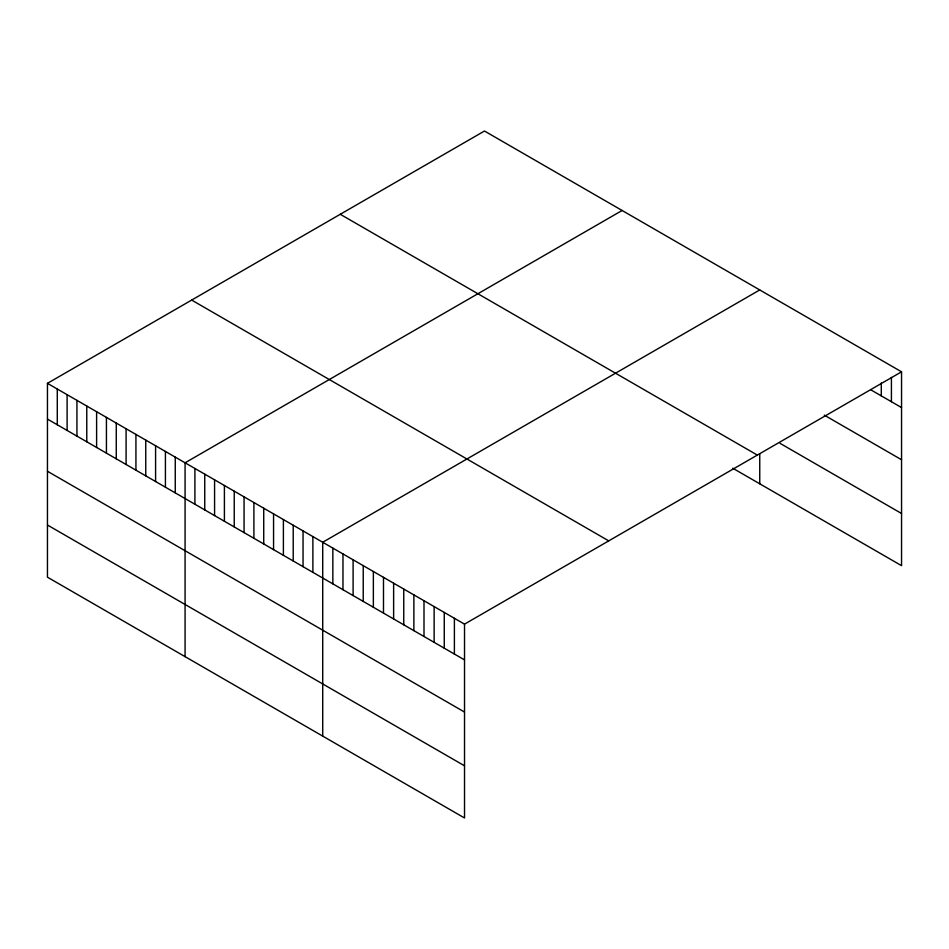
<?xml version="1.0" encoding="UTF-8"?>
<svg xmlns="http://www.w3.org/2000/svg" width="949" height="949" viewBox="0 0 949 949"><rect width="100%" height="100%" fill="white"/><g stroke="black" fill="none" stroke-linecap="round" stroke-linejoin="round"><path stroke-width="1.42" d="M901.55 371.818L464.524 624.134L464.524 817.979L47.45 577.182L47.45 383.337L484.476 131.021L901.55 371.818L901.55 565.663L732.711 468.189M622.117 210.476L185.079 462.804L185.079 656.649M759.746 289.943L322.719 542.259L322.719 736.116M871.158 390.027L901.55 407.572M824.313 415.152L901.55 459.743M780.007 443.313L901.55 513.492M340.264 214.284L757.326 455.081M191.674 300.074L608.736 540.871M47.45 383.337L464.524 624.134M47.45 419.09L464.524 659.887M47.45 471.262L464.524 712.058M47.45 525.022L464.524 765.807M891.419 377.405L891.419 401.724M881.289 383.005L881.289 395.875M759.746 453.8L759.746 483.788M454.393 618.285L454.393 654.039M444.262 612.437L444.262 648.191M434.132 606.589L434.132 642.343M424.001 600.741L424.001 636.494M413.871 594.893L413.871 630.646M403.752 589.044L403.752 624.798M393.621 583.196L393.621 618.95M383.491 577.348L383.491 613.101M373.36 571.5L373.36 607.253M363.23 565.651L363.23 601.405M353.099 559.803L353.099 595.557M342.969 553.955L342.969 589.709M332.85 548.107L332.85 583.86M312.885 536.588L312.885 572.342M303.051 530.906L303.051 566.66M293.217 525.236L293.217 560.989M283.395 519.554L283.395 555.319M273.561 513.884L273.561 549.637M263.727 508.201L263.727 543.967M253.905 502.531L253.905 538.285M244.071 496.849L244.071 532.614M234.237 491.179L234.237 526.932M224.403 485.497L224.403 521.262M214.581 479.826L214.581 515.58M204.747 474.156L204.747 509.91M194.913 468.474L194.913 504.227M175.257 457.121L175.257 492.875M165.423 451.451L165.423 487.205M155.589 445.769L155.589 481.523M145.755 440.099L145.755 475.852M135.932 434.417L135.932 470.182M126.098 428.746L126.098 464.5M116.264 423.064L116.264 458.83M106.43 417.394L106.43 453.148M96.608 411.712L96.608 447.477M86.774 406.042L86.774 441.795M76.94 400.359L76.94 436.125M67.106 394.689L67.106 430.443M57.284 389.019L57.284 424.772"/></g></svg>
